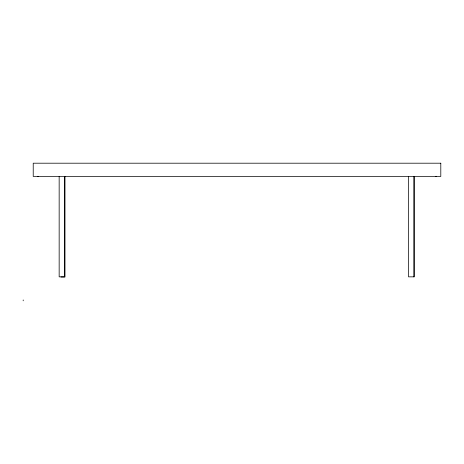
<?xml version="1.0" encoding="UTF-8"?>
<svg xmlns="http://www.w3.org/2000/svg" width="464" height="464" viewBox="0 0 464 464"><rect width="100%" height="100%" fill="white"/><g stroke="black" fill="none" stroke-linecap="round" stroke-linejoin="round"><path stroke-width="0.7" d="M60.958 277.008L64.983 277.008L64.983 176.436M414.335 176.436L414.335 276.846L408.511 276.846L408.511 176.436M413.807 176.436L413.807 276.846M64.455 176.436L64.455 276.846L59.16 276.846L59.16 176.436M23.2 299.959L23.2 300.8M436.537 176.303A3.967 3.967 0 0 1 435.505 176.436M38.518 176.436A3.967 3.967 0 0 1 37.491 176.303M440.8 163.2L33.222 163.2L33.222 176.436L440.8 176.436L440.8 163.2"/></g></svg>
